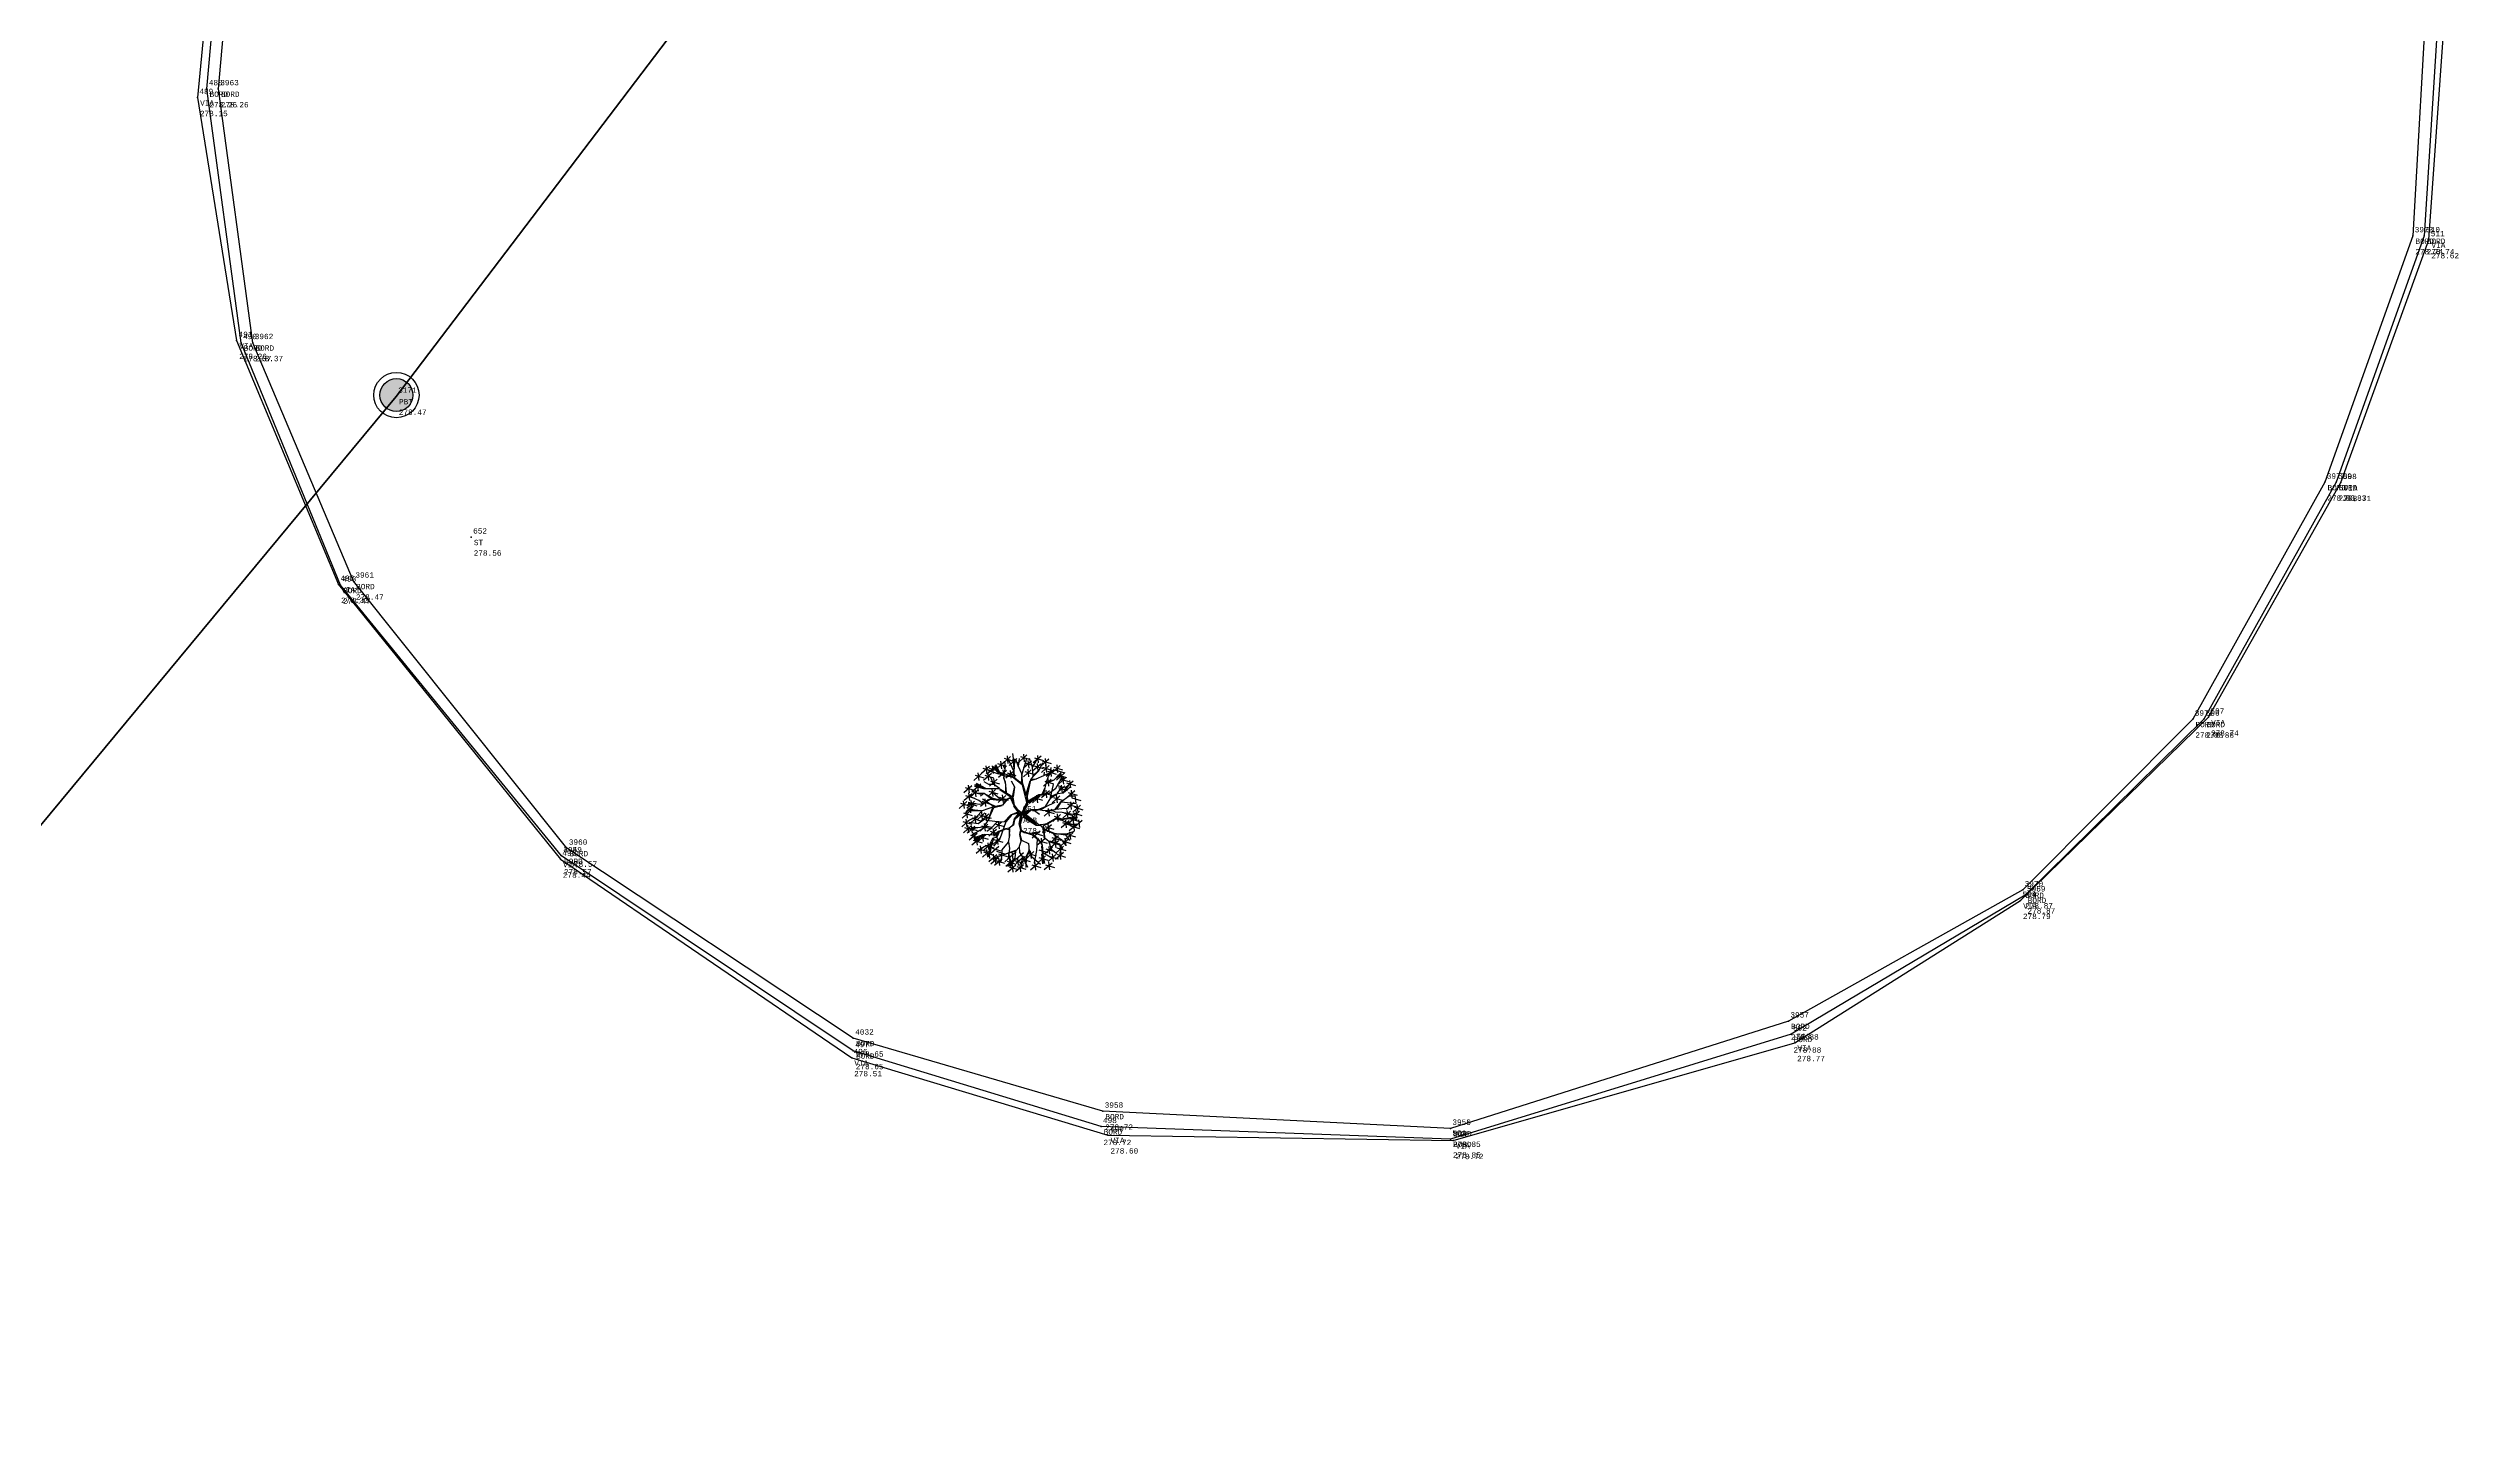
# Model space of a CAD drawing. Header units: metres. Extents: x 5050628 to 5051715, y 2427226 to 2427693.
# Drawn here: x 5050943.09 to 5050965.71, y 2427384.28 to 2427397.14 of the extents above; entities that cross this region are included whole.
import ezdxf
from ezdxf.enums import TextEntityAlignment as Align

# ---------------------------------------------------------------- set-up
doc = ezdxf.new("R2010")
doc.units = ezdxf.units.M
for name, color, linetype in [('ARBOLES', 3, 'Continuous'), ('Bordillo', 252, 'Continuous'), ('CVL_PUNTO', 2, 'Continuous'), ('CVL_PUNTO_COR', 2, 'Continuous'), ('CVL_PUNTO_NUM', 2, 'Continuous'), ('POSTE', 2, 'Continuous'), ('Vía', 40, 'Continuous')]:
    doc.layers.add(name, color=color, linetype=linetype)
doc.layers.add('Linea del alumbrado', color=2, linetype='Continuous', lineweight=100)
doc.layers.add('Poste Baja tension', color=30, linetype='Continuous', lineweight=100)
doc.styles.add('MONOTXT4', font='monotxt4.shx')

# ---------------------------------------------------------------- blocks, each defined once
blk = doc.blocks.new('ar-2')
at = {"layer": 'ARBOLES'}
for p, q in [((29.552, 112.413), (29.346, 112.23)), ((29.379, 112.368), (29.613, 112.296)), ((29.457, 112.43), (29.48, 112.23)), ((29.716, 112.36), (29.509, 112.177)), ((29.603, 112.491), (29.626, 112.29)), ((29.982, 112.455), (29.776, 112.272)), ((29.809, 112.411), (30.043, 112.339)), ((29.887, 112.473), (29.91, 112.272)), ((30.353, 112.423), (30.146, 112.24)), ((30.18, 112.379), (30.413, 112.306)), ((30.257, 112.441), (30.28, 112.24)), ((30.555, 112.339), (30.348, 112.155)), ((30.459, 112.356), (30.482, 112.155)), ((28.786, 111.965), (28.579, 111.782)), ((28.613, 111.92), (28.846, 111.848)), ((28.669, 111.7), (28.692, 111.499)), ((28.69, 111.982), (28.714, 111.782)), ((28.994, 112.147), (28.788, 111.964)), ((28.821, 112.102), (29.055, 112.03)), ((29.043, 111.964), (28.837, 111.781)), ((28.87, 111.919), (29.104, 111.847)), ((28.899, 112.164), (28.922, 111.964)), ((28.948, 111.981), (28.971, 111.781)), ((29.159, 112.15), (28.953, 111.966)), ((29.24, 111.943), (28.972, 112.031)), ((28.986, 112.105), (29.22, 112.033)), ((29.198, 111.809), (28.992, 111.626)), ((29.025, 111.764), (29.259, 111.692)), ((29.064, 112.167), (29.087, 111.966)), ((29.103, 111.827), (29.126, 111.626)), ((29.381, 112.272), (29.175, 112.089)), ((29.208, 112.227), (29.442, 112.155)), ((29.442, 112.04), (29.235, 111.857)), ((29.269, 111.995), (29.502, 111.923)), ((29.286, 112.289), (29.309, 112.089)), ((29.401, 112.088), (29.364, 112.162)), ((29.632, 112.027), (29.426, 111.844)), ((29.459, 111.982), (29.692, 111.91)), ((29.537, 112.044), (29.56, 111.844)), ((29.543, 112.315), (29.776, 112.243)), ((30.096, 112.061), (29.889, 111.878)), ((30.099, 112.288), (29.893, 112.105)), ((29.923, 112.016), (30.156, 111.944)), ((29.926, 112.243), (30.16, 112.171)), ((30, 112.078), (30.023, 111.878)), ((30.004, 112.305), (30.027, 112.105)), ((30.344, 112.212), (30.137, 112.029)), ((30.171, 112.168), (30.404, 112.095)), ((30.248, 112.23), (30.271, 112.029)), ((30.566, 112.171), (30.36, 111.988)), ((30.382, 112.294), (30.615, 112.222)), ((30.393, 112.127), (30.627, 112.054)), ((30.434, 111.919), (30.446, 112)), ((30.449, 111.764), (30.683, 111.692)), ((30.471, 112.189), (30.494, 111.988)), ((30.694, 112.066), (30.488, 111.883)), ((30.521, 112.021), (30.755, 111.949)), ((30.527, 111.827), (30.55, 111.626)), ((30.599, 112.083), (30.622, 111.883)), ((30.86, 112.173), (30.654, 111.99)), ((30.687, 112.129), (30.921, 112.056)), ((30.743, 112.051), (30.977, 111.979)), ((30.963, 111.971), (30.756, 111.788)), ((30.765, 112.191), (30.788, 111.99)), ((30.79, 111.926), (31.023, 111.854)), ((31.017, 111.865), (30.81, 111.682)), ((30.844, 111.82), (31.077, 111.748)), ((30.857, 111.782), (30.956, 111.857)), ((30.867, 111.988), (30.89, 111.788)), ((30.921, 111.882), (30.945, 111.682)), ((31.2, 111.764), (30.994, 111.581)), ((31.027, 111.72), (31.261, 111.648)), ((31.105, 111.782), (31.128, 111.581)), ((28.4, 111.227), (28.194, 111.044)), ((28.227, 111.182), (28.46, 111.11)), ((28.305, 111.244), (28.328, 111.044)), ((28.528, 111.641), (28.322, 111.457)), ((28.536, 111.431), (28.33, 111.248)), ((28.355, 111.596), (28.589, 111.524)), ((28.363, 111.387), (28.597, 111.315)), ((28.569, 111.108), (28.363, 110.925)), ((28.603, 111.231), (28.396, 111.048)), ((28.43, 111.186), (28.663, 111.114)), ((28.433, 111.658), (28.456, 111.457)), ((28.441, 111.449), (28.464, 111.248)), ((28.474, 111.126), (28.497, 110.925)), ((28.703, 111.533), (28.497, 111.35)), ((28.507, 111.248), (28.53, 111.048)), ((28.68, 111.44), (28.53, 111.502)), ((28.764, 111.682), (28.558, 111.499)), ((28.608, 111.55), (28.631, 111.35)), ((28.964, 111.276), (28.758, 111.092)), ((28.869, 111.293), (28.892, 111.092)), ((29.153, 111.542), (28.947, 111.359)), ((28.98, 111.498), (29.214, 111.426)), ((29.058, 111.56), (29.081, 111.359)), ((29.29, 111.272), (29.084, 111.452)), ((29.426, 111.381), (29.22, 111.198)), ((29.253, 111.336), (29.486, 111.264)), ((29.331, 111.398), (29.354, 111.198)), ((30.16, 111.33), (30.393, 111.258)), ((30.237, 111.392), (30.26, 111.192)), ((30.572, 111.509), (30.366, 111.326)), ((30.399, 111.465), (30.632, 111.392)), ((30.477, 111.527), (30.5, 111.326)), ((30.603, 111.328), (30.677, 111.671)), ((30.85, 111.375), (30.644, 111.192)), ((30.677, 111.33), (30.911, 111.258)), ((30.755, 111.392), (30.778, 111.192)), ((30.808, 111.591), (31.042, 111.519)), ((31.222, 111.198), (31.016, 111.015)), ((31.239, 111.509), (31.033, 111.326)), ((31.049, 111.153), (31.283, 111.081)), ((31.066, 111.465), (31.3, 111.392)), ((31.094, 111.372), (31.231, 111.378)), ((31.127, 111.215), (31.15, 111.015)), ((31.144, 111.527), (31.167, 111.326)), ((31.164, 111.32), (31.398, 111.248)), ((31.394, 111.125), (31.188, 110.942)), ((31.221, 111.081), (31.455, 111.009)), ((31.242, 111.382), (31.265, 111.182)), ((31.299, 111.143), (31.322, 110.942)), ((28.468, 110.742), (28.262, 110.559)), ((28.48, 110.97), (28.274, 110.787)), ((28.295, 110.697), (28.529, 110.625)), ((28.307, 110.925), (28.541, 110.853)), ((28.513, 110.584), (28.307, 110.401)), ((28.34, 110.539), (28.574, 110.467)), ((28.373, 110.759), (28.396, 110.559)), ((28.385, 110.987), (28.408, 110.787)), ((28.608, 110.578), (28.402, 110.395)), ((28.418, 110.601), (28.441, 110.401)), ((28.435, 110.533), (28.669, 110.461)), ((28.699, 110.836), (28.493, 110.653)), ((28.513, 110.595), (28.536, 110.395)), ((28.526, 110.791), (28.759, 110.719)), ((28.604, 110.853), (28.627, 110.653)), ((28.875, 110.925), (28.669, 110.742)), ((28.702, 110.88), (28.936, 110.808)), ((28.953, 110.629), (28.747, 110.446)), ((28.98, 110.902), (28.774, 110.719)), ((28.78, 110.942), (28.803, 110.742)), ((28.78, 110.585), (29.013, 110.513)), ((28.807, 110.857), (29.041, 110.785)), ((28.858, 110.647), (28.881, 110.446)), ((28.885, 110.919), (28.908, 110.719)), ((29.183, 110.491), (28.977, 110.308)), ((29.01, 110.446), (29.243, 110.374)), ((29.088, 110.508), (29.111, 110.308)), ((29.32, 110.686), (29.114, 110.503)), ((29.147, 110.641), (29.381, 110.569)), ((29.225, 110.703), (29.248, 110.503)), ((30.328, 110.446), (30.122, 110.263)), ((30.627, 110.614), (30.421, 110.43)), ((30.638, 111.025), (30.432, 110.841)), ((30.454, 110.569), (30.687, 110.497)), ((30.465, 110.98), (30.699, 110.908)), ((30.532, 110.631), (30.555, 110.43)), ((30.543, 111.042), (30.566, 110.841)), ((30.868, 110.88), (30.662, 110.697)), ((30.773, 110.897), (30.796, 110.697)), ((31.089, 110.713), (30.883, 110.53)), ((30.916, 110.668), (31.15, 110.596)), ((31.128, 110.97), (30.922, 110.787)), ((30.994, 110.73), (31.017, 110.53)), ((31.033, 110.987), (31.056, 110.787)), ((31.276, 110.82), (31.07, 110.637)), ((31.301, 110.632), (31.094, 110.449)), ((31.103, 110.776), (31.336, 110.704)), ((31.105, 110.425), (31.128, 110.224)), ((31.128, 110.587), (31.361, 110.515)), ((31.368, 110.97), (31.162, 110.787)), ((31.181, 110.838), (31.204, 110.637)), ((31.195, 110.925), (31.428, 110.853)), ((31.205, 110.649), (31.228, 110.449)), ((31.433, 110.725), (31.227, 110.542)), ((31.273, 110.987), (31.296, 110.787)), ((31.338, 110.742), (31.361, 110.542)), ((28.669, 110.386), (28.463, 110.203)), ((28.738, 110.254), (28.532, 110.071)), ((28.565, 110.21), (28.798, 110.138)), ((28.574, 110.403), (28.597, 110.203)), ((28.848, 110.035), (28.641, 109.852)), ((28.643, 110.272), (28.666, 110.071)), ((28.675, 109.99), (28.908, 109.918)), ((28.897, 110.351), (28.69, 110.168)), ((28.724, 110.306), (28.957, 110.234)), ((28.752, 110.053), (28.776, 109.852)), ((28.801, 110.368), (28.825, 110.168)), ((29.013, 109.94), (28.807, 109.757)), ((28.84, 109.895), (29.074, 109.823)), ((29.048, 110.123), (28.842, 109.94)), ((28.875, 110.078), (29.109, 110.006)), ((28.918, 109.957), (28.941, 109.757)), ((28.953, 110.14), (28.976, 109.94)), ((28.974, 109.92), (28.997, 109.72)), ((29.186, 109.821), (28.979, 109.638)), ((29.237, 110.04), (29.031, 109.856)), ((29.064, 109.995), (29.297, 109.923)), ((29.09, 109.838), (29.113, 109.638)), ((29.113, 110.228), (29.346, 110.156)), ((29.181, 109.913), (29.414, 109.841)), ((29.23, 109.845), (29.463, 109.773)), ((29.603, 109.817), (29.397, 109.634)), ((29.508, 109.835), (29.531, 109.634)), ((29.581, 109.897), (29.605, 109.696)), ((29.887, 109.874), (29.681, 109.691)), ((30.165, 109.907), (29.959, 109.724)), ((29.992, 109.862), (30.226, 109.79)), ((30.155, 110.402), (30.389, 110.329)), ((30.449, 110.246), (30.243, 110.063)), ((30.471, 109.796), (30.265, 109.613)), ((30.276, 110.201), (30.51, 110.129)), ((30.294, 109.956), (30.527, 109.884)), ((30.354, 110.263), (30.377, 110.063)), ((30.376, 109.813), (30.399, 109.613)), ((30.65, 110.024), (30.444, 109.841)), ((30.477, 109.979), (30.71, 109.907)), ((30.743, 109.829), (30.537, 109.646)), ((30.555, 110.041), (30.578, 109.841)), ((30.57, 109.784), (30.804, 109.712)), ((30.811, 110.324), (30.605, 110.14)), ((30.811, 110.191), (30.605, 110.008)), ((30.638, 110.279), (30.872, 110.207)), ((30.648, 109.846), (30.671, 109.646)), ((30.716, 110.341), (30.739, 110.14)), ((30.716, 110.208), (30.739, 110.008)), ((30.94, 109.879), (30.733, 109.696)), ((30.944, 110.051), (30.738, 109.868)), ((30.767, 109.835), (31, 109.763)), ((30.771, 110.006), (31.004, 109.934)), ((30.844, 109.897), (30.867, 109.696)), ((30.849, 110.068), (30.872, 109.868)), ((31.078, 110.24), (30.872, 110.057)), ((30.883, 110.226), (31.007, 110.065)), ((30.905, 110.195), (31.138, 110.123)), ((30.983, 110.257), (31.006, 110.057)), ((31.2, 110.407), (30.994, 110.224)), ((29.235, 109.753), (29.028, 109.57)), ((29.331, 109.718), (29.124, 109.535)), ((29.139, 109.77), (29.162, 109.57)), ((29.158, 109.673), (29.391, 109.601)), ((29.235, 109.735), (29.259, 109.535)), ((29.459, 109.65), (29.692, 109.578)), ((29.684, 109.547), (29.478, 109.364)), ((29.511, 109.502), (29.745, 109.43)), ((29.514, 109.523), (29.632, 109.679)), ((29.537, 109.712), (29.56, 109.512)), ((29.589, 109.564), (29.612, 109.364)), ((29.654, 109.673), (29.887, 109.601)), ((29.887, 109.556), (29.681, 109.373)), ((29.904, 109.773), (29.698, 109.59)), ((29.714, 109.512), (29.948, 109.44)), ((29.731, 109.735), (29.754, 109.535)), ((29.792, 109.574), (29.815, 109.373)), ((30.01, 109.763), (29.803, 109.579)), ((29.869, 109.753), (29.831, 109.61)), ((29.831, 109.61), (29.85, 109.479)), ((29.837, 109.718), (30.07, 109.646)), ((29.914, 109.78), (29.938, 109.579)), ((30.282, 109.601), (30.076, 109.418)), ((30.109, 109.556), (30.343, 109.484)), ((30.167, 109.616), (30.211, 109.523)), ((30.187, 109.618), (30.21, 109.418)), ((30.298, 109.751), (30.532, 109.679)), ((30.645, 109.605), (30.439, 109.422)), ((30.472, 109.561), (30.706, 109.489)), ((30.55, 109.623), (30.573, 109.422))]:
    blk.add_line(p, q, dxfattribs=at)
at = {"layer": 'ARBOLES', "color": 27}
for p, q in [((29.638, 112.218), (29.619, 112.342)), ((29.62, 112.377), (29.643, 112.177)), ((29.638, 112.342), (29.65, 112.224)), ((29.644, 111.993), (29.662, 112.348)), ((29.756, 112.137), (29.688, 112.342)), ((29.762, 112.143), (29.787, 112.361)), ((29.855, 111.956), (29.974, 112.361)), ((30.129, 112.131), (30.048, 112.355)), ((28.978, 111.677), (28.853, 111.744)), ((29.041, 111.839), (28.91, 111.982)), ((29.102, 111.683), (29.041, 111.839)), ((29.245, 111.956), (29.091, 112.149)), ((29.115, 112.149), (29.24, 111.988)), ((29.24, 111.988), (29.14, 112.174)), ((29.277, 111.969), (29.158, 112.187)), ((29.383, 111.888), (29.245, 111.956)), ((29.383, 111.9), (29.277, 111.969)), ((29.346, 112.057), (29.369, 111.857)), ((29.37, 111.844), (29.414, 112.149)), ((29.42, 111.733), (29.37, 111.844)), ((29.37, 111.844), (29.42, 111.683)), ((29.494, 111.894), (29.383, 111.9)), ((29.588, 111.876), (29.383, 111.888)), ((29.414, 112.149), (29.395, 112.287)), ((29.439, 111.458), (29.42, 111.733)), ((29.619, 111.888), (29.494, 111.894)), ((29.638, 112.025), (29.5, 112.311)), ((29.662, 111.601), (29.576, 111.757)), ((29.862, 111.657), (29.588, 111.876)), ((29.619, 111.888), (29.644, 112.043)), ((29.644, 112.043), (29.638, 112.218)), ((29.638, 111.906), (29.644, 111.863)), ((29.669, 111.832), (29.644, 111.993)), ((29.881, 111.664), (29.669, 111.832)), ((29.849, 111.956), (29.762, 112.143)), ((29.837, 111.701), (29.855, 111.95)), ((29.874, 111.677), (29.849, 111.956)), ((29.961, 111.421), (30.067, 111.77)), ((29.998, 111.365), (30.08, 111.794)), ((30.08, 111.794), (30.142, 111.882)), ((30.086, 111.776), (30.223, 111.82)), ((30.104, 111.813), (30.229, 111.826)), ((30.142, 111.882), (30.129, 112.131)), ((30.136, 112.137), (30.229, 112.305)), ((30.142, 111.919), (30.297, 112.038)), ((30.147, 111.882), (30.297, 112.031)), ((30.223, 111.82), (30.428, 111.913)), ((30.297, 112.031), (30.396, 112.249)), ((30.622, 111.809), (30.416, 111.626)), ((30.428, 111.913), (30.739, 112.056)), ((30.446, 111.502), (30.491, 111.701)), ((30.484, 111.714), (30.546, 111.888)), ((30.491, 111.701), (30.701, 111.8)), ((30.502, 111.739), (30.695, 111.794)), ((30.546, 111.888), (30.595, 111.956)), ((30.595, 111.956), (30.621, 112.125)), ((30.701, 111.8), (30.857, 111.963)), ((30.739, 111.577), (30.857, 111.782)), ((30.757, 111.863), (30.87, 111.943)), ((30.757, 111.85), (30.882, 111.919)), ((28.396, 111.064), (28.63, 110.991)), ((28.637, 111.16), (28.419, 111.135)), ((28.431, 111.16), (28.556, 111.166)), ((28.723, 111.148), (28.437, 111.198)), ((28.711, 111.253), (28.481, 111.359)), ((28.53, 111.488), (28.763, 111.416)), ((28.591, 111.638), (28.825, 111.565)), ((28.853, 111.558), (28.611, 111.664)), ((28.853, 111.564), (28.636, 111.67)), ((28.897, 111.564), (28.654, 111.695)), ((28.853, 111.44), (28.68, 111.44)), ((28.829, 111.166), (28.711, 111.253)), ((28.823, 111.166), (28.723, 111.148)), ((28.848, 111.434), (28.755, 111.366)), ((28.791, 111.231), (29.025, 111.159)), ((29.102, 111.085), (28.804, 110.979)), ((29.116, 111.085), (28.811, 111.284)), ((29.016, 111.278), (28.823, 111.166)), ((29.245, 111.558), (28.853, 111.558)), ((29.091, 111.303), (28.853, 111.44)), ((29.041, 111.297), (28.854, 111.434)), ((29.072, 111.067), (28.973, 110.799)), ((29.091, 111.677), (28.978, 111.677)), ((29.103, 111.06), (28.985, 110.805)), ((28.997, 111.173), (29.14, 111.098)), ((29.246, 111.253), (29.016, 111.278)), ((29.234, 111.272), (29.041, 111.297)), ((29.277, 111.259), (29.091, 111.303)), ((29.258, 111.564), (29.102, 111.683)), ((29.339, 111.129), (29.102, 111.085)), ((29.109, 111.067), (29.327, 111.116)), ((29.494, 111.409), (29.245, 111.558)), ((29.408, 111.26), (29.265, 111.26)), ((29.563, 111.334), (29.271, 111.534)), ((29.457, 111.285), (29.277, 111.259)), ((29.47, 111.285), (29.339, 111.129)), ((29.433, 111.278), (29.339, 111.129)), ((29.42, 111.683), (29.414, 111.471)), ((29.544, 111.334), (29.457, 111.285)), ((29.55, 111.309), (29.47, 111.285)), ((29.619, 111.328), (29.494, 111.409)), ((29.55, 111.309), (29.625, 111.135)), ((29.595, 111.266), (29.563, 111.334)), ((29.6, 111.352), (29.656, 111.595)), ((29.644, 111.11), (29.6, 111.322)), ((29.656, 111.129), (29.619, 111.328)), ((29.625, 111.346), (29.662, 111.601)), ((29.763, 110.923), (29.638, 111.098)), ((29.749, 110.967), (29.644, 111.11)), ((29.756, 110.992), (29.656, 111.129)), ((29.848, 110.918), (29.98, 111.197)), ((29.848, 110.918), (30.004, 111.179)), ((29.98, 111.197), (29.862, 111.657)), ((29.967, 111.378), (29.881, 111.664)), ((29.918, 110.992), (30.017, 111.16)), ((29.998, 111.352), (29.967, 111.378)), ((30.004, 111.179), (29.974, 111.346)), ((29.98, 111.384), (30.017, 111.534)), ((30.017, 111.179), (29.998, 111.352)), ((30.017, 111.246), (30.297, 111.409)), ((30.03, 111.209), (30.253, 111.359)), ((30.036, 111.179), (30.309, 111.396)), ((30.333, 111.375), (30.126, 111.192)), ((30.279, 111.017), (30.472, 111.091)), ((30.297, 111.409), (30.422, 111.421)), ((30.309, 111.396), (30.471, 111.409)), ((30.348, 111.017), (30.478, 111.091)), ((30.385, 111.421), (30.459, 111.59)), ((30.422, 111.421), (30.446, 111.502)), ((30.471, 111.409), (30.565, 111.446)), ((30.472, 111.091), (30.609, 111.322)), ((30.491, 111.091), (30.721, 111.21)), ((30.565, 111.446), (30.739, 111.577)), ((30.609, 111.322), (30.783, 111.434)), ((30.615, 111.366), (30.789, 111.44)), ((30.727, 111.017), (30.876, 111.216)), ((30.981, 111.635), (30.775, 111.452)), ((30.777, 111.036), (30.889, 111.229)), ((30.783, 111.648), (31.017, 111.576)), ((30.783, 111.434), (30.939, 111.453)), ((30.789, 111.434), (30.895, 111.621)), ((30.876, 111.216), (31.094, 111.372)), ((30.886, 111.653), (30.909, 111.452)), ((30.889, 111.216), (31.275, 111.173)), ((30.939, 111.453), (31.088, 111.652)), ((30.939, 111.453), (31.119, 111.614)), ((28.406, 110.992), (28.767, 110.98)), ((28.786, 110.98), (28.412, 111.011)), ((28.648, 110.817), (28.418, 110.705)), ((28.699, 110.637), (28.456, 110.675)), ((28.568, 110.525), (28.462, 110.5)), ((28.63, 110.525), (28.475, 110.482)), ((28.798, 110.5), (28.531, 110.339)), ((28.755, 110.538), (28.537, 110.532)), ((28.923, 110.563), (28.63, 110.525)), ((28.804, 110.979), (28.648, 110.817)), ((28.848, 110.743), (28.699, 110.637)), ((28.991, 110.793), (28.798, 110.5)), ((28.985, 110.805), (28.848, 110.743)), ((29.284, 110.681), (28.916, 110.724)), ((29.06, 110.538), (28.923, 110.563)), ((29.066, 110.532), (28.923, 110.438)), ((29.178, 110.669), (29.06, 110.538)), ((29.228, 110.432), (29.109, 110.339)), ((29.408, 110.693), (29.178, 110.669)), ((29.253, 110.426), (29.184, 110.282)), ((29.414, 110.507), (29.228, 110.432)), ((29.427, 110.494), (29.253, 110.426)), ((29.421, 110.687), (29.271, 110.245)), ((29.545, 110.868), (29.377, 110.693)), ((29.551, 110.861), (29.408, 110.693)), ((29.514, 110.519), (29.414, 110.507)), ((29.501, 110.482), (29.427, 110.494)), ((29.433, 110.693), (29.582, 110.868)), ((29.501, 110.519), (29.52, 110.332)), ((29.613, 110.612), (29.514, 110.525)), ((29.582, 110.575), (29.514, 110.519)), ((29.52, 110.307), (29.526, 110.513)), ((29.738, 110.942), (29.545, 110.868)), ((29.756, 110.917), (29.551, 110.861)), ((29.626, 110.6), (29.582, 110.575)), ((29.644, 110.774), (29.613, 110.612)), ((29.651, 110.743), (29.626, 110.6)), ((29.848, 110.918), (29.651, 110.743)), ((29.657, 110.768), (29.781, 110.936)), ((29.812, 110.923), (29.657, 110.768)), ((29.855, 110.917), (29.749, 110.967)), ((29.855, 110.917), (29.756, 110.992)), ((29.812, 110.874), (29.769, 110.625)), ((29.848, 110.918), (29.775, 110.612)), ((29.775, 110.612), (29.812, 110.457)), ((29.8, 110.45), (29.787, 110.357)), ((29.819, 110.432), (29.794, 110.364)), ((29.856, 110.812), (29.8, 110.618)), ((29.8, 110.618), (29.825, 110.469)), ((29.812, 110.457), (29.887, 110.413)), ((29.825, 110.469), (29.912, 110.426)), ((29.848, 110.918), (29.887, 110.811)), ((29.893, 110.954), (29.881, 110.917)), ((29.881, 110.917), (29.905, 110.817)), ((29.887, 110.811), (30.223, 110.599)), ((29.905, 110.817), (29.918, 110.917)), ((29.912, 110.426), (30.092, 110.37)), ((29.918, 110.936), (30.043, 111.017)), ((29.918, 110.917), (29.918, 110.992)), ((29.924, 110.911), (30.018, 110.986)), ((29.93, 110.898), (30.291, 110.618)), ((29.937, 110.805), (29.93, 110.867)), ((29.93, 110.867), (30.21, 110.655)), ((30.204, 110.631), (29.937, 110.805)), ((29.949, 110.886), (30.092, 111.005)), ((30.21, 110.655), (29.967, 110.811)), ((30.018, 110.986), (30.105, 111.017)), ((30.092, 111.005), (30.155, 111.005)), ((30.105, 111.017), (30.298, 111.017)), ((30.155, 111.005), (30.31, 110.892)), ((30.192, 110.986), (30.323, 111.011)), ((30.291, 110.618), (30.204, 110.631)), ((30.223, 110.599), (30.341, 110.593)), ((30.298, 111.017), (30.422, 110.992)), ((30.309, 110.618), (30.372, 110.618)), ((30.341, 110.593), (30.422, 110.493)), ((30.372, 110.618), (30.502, 110.649)), ((30.403, 110.581), (30.446, 110.493)), ((30.409, 110.581), (30.534, 110.643)), ((30.416, 110.488), (30.428, 110.282)), ((30.422, 110.992), (30.727, 111.017)), ((30.422, 110.493), (30.701, 110.369)), ((30.453, 110.282), (30.435, 110.482)), ((30.446, 110.493), (30.695, 110.388)), ((30.502, 110.649), (30.739, 110.787)), ((30.528, 110.992), (30.659, 110.986)), ((30.534, 110.643), (30.733, 110.768)), ((30.628, 111.005), (30.721, 110.955)), ((30.695, 110.835), (30.928, 110.763)), ((30.721, 110.955), (30.908, 110.942)), ((30.733, 110.768), (30.9, 110.737)), ((30.739, 110.787), (30.882, 110.755)), ((30.746, 111.023), (30.976, 111.048)), ((30.882, 110.755), (31.199, 110.787)), ((30.9, 110.737), (31.156, 110.631)), ((31.138, 110.612), (30.907, 110.724)), ((30.908, 110.942), (31.293, 110.874)), ((31.181, 110.811), (30.919, 110.761)), ((30.955, 110.925), (31.189, 110.853)), ((30.976, 111.048), (31.063, 111.042)), ((31.019, 110.376), (31.231, 110.443)), ((31.249, 110.581), (31.138, 110.612)), ((31.261, 110.599), (31.144, 110.625)), ((31.156, 110.631), (31.274, 110.625)), ((31.298, 110.798), (31.181, 110.811)), ((31.199, 110.787), (31.293, 110.755)), ((31.298, 110.78), (31.224, 110.792)), ((28.496, 110.341), (28.729, 110.269)), ((28.86, 110.357), (28.58, 110.27)), ((28.705, 110.282), (28.58, 110.257)), ((28.599, 110.233), (28.705, 110.282)), ((28.612, 110.208), (28.842, 110.345)), ((28.991, 110.096), (28.755, 109.984)), ((29.109, 110.339), (28.86, 110.357)), ((29.035, 110.158), (28.96, 109.791)), ((29.091, 110.245), (28.973, 109.766)), ((29.078, 110.251), (28.991, 110.096)), ((29.184, 110.282), (29.078, 110.251)), ((29.286, 110.273), (29.08, 110.09)), ((29.271, 110.245), (29.103, 110.052)), ((29.122, 110.332), (29.228, 110.407)), ((29.228, 110.407), (29.165, 110.282)), ((29.191, 110.29), (29.214, 110.09)), ((29.676, 109.915), (29.215, 109.772)), ((29.246, 109.784), (29.713, 109.952)), ((29.321, 109.952), (29.302, 109.679)), ((29.489, 110.152), (29.321, 109.952)), ((29.677, 109.879), (29.47, 109.696)), ((29.52, 110.332), (29.489, 110.152)), ((29.52, 109.984), (29.489, 109.753)), ((29.495, 110.164), (29.52, 109.984)), ((29.682, 109.915), (29.663, 109.729)), ((29.781, 110.027), (29.682, 109.915)), ((29.831, 110.195), (29.775, 110.04)), ((29.775, 110.04), (29.787, 109.884)), ((29.787, 110.357), (29.819, 110.183)), ((29.787, 109.884), (29.869, 109.753)), ((29.794, 110.364), (29.837, 110.208)), ((29.837, 110.208), (30.018, 110.12)), ((29.887, 110.413), (30.124, 110.345)), ((30.024, 109.909), (29.955, 109.76)), ((30.043, 109.915), (29.962, 109.747)), ((30.018, 110.12), (30.043, 109.915)), ((30.03, 109.965), (30.024, 109.909)), ((30.043, 109.915), (30.099, 109.772)), ((30.285, 110.413), (30.055, 110.382)), ((30.07, 109.924), (30.093, 109.724)), ((30.124, 110.37), (30.254, 110.264)), ((30.124, 110.345), (30.248, 110.245)), ((30.13, 110.37), (30.285, 110.413)), ((30.235, 109.934), (30.167, 109.616)), ((30.248, 110.245), (30.235, 109.934)), ((30.26, 110.257), (30.379, 110.071)), ((30.366, 110.046), (30.379, 109.853)), ((30.397, 109.585), (30.372, 109.841)), ((30.379, 110.071), (30.397, 109.884)), ((30.379, 109.853), (30.422, 109.592)), ((30.391, 109.884), (30.441, 109.592)), ((30.397, 109.884), (30.652, 109.735)), ((30.428, 110.282), (30.546, 110.189)), ((30.546, 110.189), (30.615, 109.971)), ((30.565, 110.171), (30.814, 110.102)), ((30.578, 110.189), (30.827, 110.108)), ((30.615, 109.971), (30.771, 109.853)), ((30.638, 110.146), (30.872, 110.074)), ((30.683, 110.364), (30.883, 110.226)), ((30.695, 110.388), (31, 110.35)), ((30.701, 110.369), (31.019, 110.376)), ((30.827, 110.108), (30.914, 109.977)), ((31, 110.35), (31.099, 110.195)), ((31.027, 110.363), (31.261, 110.29)), ((29.215, 109.772), (29.085, 109.691)), ((29.302, 109.679), (29.259, 109.616)), ((29.632, 109.695), (29.426, 109.512)), ((29.663, 109.729), (29.47, 109.517)), ((29.663, 109.722), (29.539, 109.511)), ((29.875, 109.753), (29.999, 109.492)), ((29.962, 109.747), (29.955, 109.486)), ((30.099, 109.772), (30.335, 109.573))]:
    blk.add_line(p, q, dxfattribs=at)
blk = doc.blocks.new('POSTE')
at = {"layer": 'POSTE'}
h = blk.add_hatch(color=30, dxfattribs=at)
edge = h.paths.add_edge_path()
edge.add_arc((992.964, 972.38), 0.558, 0, 360)
at = {"layer": 'POSTE', "color": 30}
for radius in [0.768, 0.558]:
    blk.add_circle((992.964, 972.38, 192.936), radius, dxfattribs=at)
blk = doc.blocks.new('A$Cd4a49434')
at = {"layer": 'POSTE', "xscale": 0.6787685145199105, "yscale": 0.6787685145199105, "zscale": 0.6787685145199105, "rotation": 349.84833}
blk.add_blockref('POSTE', (-779.251, -530.372, 158.248), dxfattribs=at)

msp = doc.modelspace()

# ---------------------------------------------------------------- linework, layer by layer
at = {"layer": 'Bordillo'}
for points in [[(5050945.816, 2427392.132, 278.935), (5050944.889, 2427394.395, 278.838), (5050944.569, 2427396.764, 278.723), (5050944.872, 2427400.17, 278.529), (5050946.287, 2427403.313, 278.37), (5050949, 2427406.034, 278.409), (5050952.848, 2427407.612, 278.571), (5050956.116, 2427407.71, 278.688), (5050959.171, 2427406.87, 278.737), (5050961.904, 2427405.152, 278.887), (5050963.581, 2427403.288, 278.993), (5050964.997, 2427400.232, 279.071), (5050965.419, 2427397.864, 279.127), (5050965.263, 2427395.392, 279.207), (5050964.441, 2427393.092, 279.292), (5050963.206, 2427390.881, 279.342), (5050961.538, 2427389.24, 279.341), (5050959.354, 2427387.942, 279.351), (5050956.175, 2427386.962, 279.316), (5050952.914, 2427387.079, 279.189), (5050950.602, 2427387.787, 279.12), (5050947.878, 2427389.605, 279.041), (5050945.816, 2427392.132, 278.935)], [(5050950.602, 2427387.904, 279.12), (5050947.929, 2427389.676, 279.041), (5050945.938, 2427392.169, 278.935), (5050944.999, 2427394.395, 278.838), (5050944.677, 2427396.764, 278.723), (5050944.979, 2427400.17, 278.529), (5050946.372, 2427403.313, 278.37), (5050949, 2427405.928, 278.409), (5050952.848, 2427407.5, 278.571), (5050956.116, 2427407.599, 278.688), (5050959.171, 2427406.753, 278.737), (5050961.796, 2427405.152, 278.887), (5050963.462, 2427403.288, 278.993), (5050964.884, 2427400.232, 279.071), (5050965.297, 2427397.864, 279.127), (5050965.157, 2427395.392, 279.207), (5050964.337, 2427393.092, 279.292), (5050963.104, 2427390.881, 279.342), (5050961.517, 2427389.288, 279.341), (5050959.33, 2427388.064, 279.351), (5050956.175, 2427387.062, 279.316), (5050952.93, 2427387.222, 279.189), (5050950.602, 2427387.904, 279.12)]]:
    msp.add_polyline3d(points, dxfattribs=at)
at = {"layer": 'CVL_PUNTO', "color": 4}
for p in [(5050944.481, 2427396.682, 278.614), (5050944.481, 2427396.682, 278.614), (5050944.569, 2427396.764, 278.723), (5050944.569, 2427396.764, 278.723), (5050944.676, 2427396.764, 278.723), (5050944.676, 2427396.764, 278.723), (5050965.157, 2427395.392, 279.207), (5050965.157, 2427395.392, 279.207), (5050965.263, 2427395.392, 279.207), (5050965.263, 2427395.392, 279.207), (5050965.306, 2427395.355, 279.087), (5050965.306, 2427395.355, 279.087), (5050944.847, 2427394.415, 278.726), (5050944.847, 2427394.415, 278.726), (5050944.889, 2427394.395, 278.838), (5050944.889, 2427394.395, 278.838), (5050944.998, 2427394.395, 278.838), (5050944.998, 2427394.395, 278.838), (5050946.337, 2427393.894, 278.932), (5050946.337, 2427393.894, 278.932), (5050964.336, 2427393.092, 279.292), (5050964.336, 2427393.092, 279.292), (5050964.441, 2427393.092, 279.292), (5050964.441, 2427393.092, 279.292), (5050964.486, 2427393.089, 279.172), (5050964.486, 2427393.089, 279.172), (5050947.036, 2427392.58, 279.031), (5050947.036, 2427392.58, 279.031), (5050945.798, 2427392.139, 278.799), (5050945.798, 2427392.139, 278.799), (5050945.816, 2427392.132, 278.935), (5050945.816, 2427392.132, 278.935), (5050945.937, 2427392.169, 278.935), (5050945.937, 2427392.169, 278.935), (5050963.104, 2427390.881, 279.342), (5050963.104, 2427390.881, 279.342), (5050963.206, 2427390.881, 279.342), (5050963.206, 2427390.881, 279.342), (5050963.25, 2427390.899, 279.203), (5050963.25, 2427390.899, 279.203), (5050952.163, 2427389.988, 279.306), (5050952.163, 2427389.988, 279.306), (5050947.929, 2427389.676, 279.041), (5050947.929, 2427389.676, 279.041), (5050947.868, 2427389.574, 278.908), (5050947.868, 2427389.574, 278.908), (5050947.878, 2427389.605, 279.041), (5050947.878, 2427389.605, 279.041), (5050947.878, 2427389.605, 279.041), (5050947.878, 2427389.605, 279.041), (5050961.495, 2427389.189, 279.254), (5050961.495, 2427389.189, 279.254), (5050961.516, 2427389.288, 279.341), (5050961.516, 2427389.288, 279.341), (5050961.538, 2427389.24, 279.341), (5050961.538, 2427389.24, 279.341), (5050961.538, 2427389.24, 279.341), (5050961.538, 2427389.24, 279.341), (5050959.33, 2427388.064, 279.351), (5050959.33, 2427388.064, 279.351), (5050950.602, 2427387.904, 279.12), (5050950.602, 2427387.904, 279.12), (5050959.354, 2427387.942, 279.351), (5050959.354, 2427387.942, 279.351), (5050959.388, 2427387.862, 279.236), (5050959.388, 2427387.862, 279.236), (5050950.587, 2427387.721, 278.974), (5050950.587, 2427387.721, 278.974), (5050950.602, 2427387.787, 279.12), (5050950.602, 2427387.787, 279.12), (5050952.93, 2427387.222, 279.189), (5050952.93, 2427387.222, 279.189), (5050952.914, 2427387.079, 279.189), (5050952.914, 2427387.079, 279.189), (5050952.979, 2427387, 279.07), (5050952.979, 2427387, 279.07), (5050956.175, 2427387.062, 279.316), (5050956.175, 2427387.062, 279.316), (5050956.175, 2427387.062, 279.316), (5050956.175, 2427387.062, 279.316), (5050956.175, 2427386.962, 279.316), (5050956.175, 2427386.962, 279.316), (5050956.201, 2427386.948, 279.188), (5050956.201, 2427386.948, 279.188)]:
    msp.add_point(p, dxfattribs=at)
at = {"layer": 'Linea del alumbrado', "elevation": 280.041, "flags": 128}
msp.add_lwpolyline([(5050812.867, 2427369.13), (5050833.83, 2427364.636), (5050857.843, 2427361.544), (5050881.81, 2427356.327), (5050912.191, 2427365.497), (5050933.547, 2427378.473), (5050946.337, 2427393.894), (5050969.149, 2427423.924), (5050960.949, 2427448.329), (5050950.71, 2427470.945), (5050943.61, 2427492.233), (5050972.115, 2427500.722), (5051002.946, 2427500.291), (5051019.315, 2427467.545), (5051026.921, 2427424.142), (5051037.766, 2427401.092)], dxfattribs=at)
at = {"layer": 'Vía'}
msp.add_polyline3d([(5050946.269, 2427403.323, 278.25), (5050944.816, 2427400.189, 278.393), (5050944.481, 2427396.682, 278.614), (5050944.847, 2427394.415, 278.726), (5050945.798, 2427392.139, 278.799), (5050947.868, 2427389.574, 278.908), (5050950.587, 2427387.721, 278.974), (5050952.979, 2427387, 279.07), (5050956.201, 2427386.948, 279.188), (5050959.388, 2427387.862, 279.236), (5050961.495, 2427389.189, 279.254), (5050963.25, 2427390.899, 279.203), (5050964.486, 2427393.089, 279.172), (5050965.306, 2427395.355, 279.087), (5050965.484, 2427397.857, 279.009), (5050965.031, 2427400.299, 278.927), (5050963.684, 2427403.274, 278.859), (5050961.92, 2427405.161, 278.775), (5050959.228, 2427406.913, 278.673), (5050956.125, 2427407.786, 278.588), (5050952.754, 2427407.639, 278.47), (5050948.96, 2427406.07, 278.278), (5050946.269, 2427403.323, 278.25)], dxfattribs=at)

# ---------------------------------------------------------------- block references
at = {"layer": 'ARBOLES', "lineweight": 0, "xscale": 0.3543167345633265, "yscale": 0.3543167345633265, "zscale": 0.3543167345633265}
msp.add_blockref('ar-2', (5050941.6, 2427350.704, 279.306), dxfattribs=at)
at = {"layer": 'Poste Baja tension', "xscale": 0.4053535161564476, "yscale": 0.4053535161564476, "zscale": 0.4053535161564476, "rotation": 359.587882972625}
msp.add_blockref('A$Cd4a49434', (5050946.125, 2427393.696, 162.912), dxfattribs=at)

# ---------------------------------------------------------------- texts
at = {"layer": 'CVL_PUNTO_COR', "color": 4, "style": 'MONOTXT4'}
for s, p in [('278.26', (5050944.592, 2427396.641, 278.723)), ('278.26', (5050944.699, 2427396.641, 278.723)), ('278.15', (5050944.504, 2427396.559, 278.614)), ('278.74', (5050965.18, 2427395.269, 279.207)), ('278.74', (5050965.286, 2427395.269, 279.207)), ('278.62', (5050965.329, 2427395.232, 279.087)), ('278.26', (5050944.87, 2427394.292, 278.726)), ('278.37', (5050944.912, 2427394.272, 278.838)), ('278.37', (5050945.021, 2427394.272, 278.838)), ('278.47', (5050946.36, 2427393.771, 278.932)), ('278.83', (5050964.359, 2427392.969, 279.292)), ('278.83', (5050964.464, 2427392.969, 279.292)), ('278.71', (5050964.509, 2427392.966, 279.172)), ('278.56', (5050947.059, 2427392.457, 279.031)), ('278.33', (5050945.821, 2427392.016, 278.799)), ('278.47', (5050945.839, 2427392.009, 278.935)), ('278.47', (5050945.96, 2427392.046, 278.935)), ('278.88', (5050963.127, 2427390.758, 279.342)), ('278.88', (5050963.229, 2427390.758, 279.342)), ('278.74', (5050963.273, 2427390.776, 279.203)), ('278.84', (5050952.186, 2427389.865, 279.306)), ('278.44', (5050947.891, 2427389.451, 278.908)), ('278.57', (5050947.901, 2427389.482, 279.041)), ('278.57', (5050947.901, 2427389.482, 279.041)), ('278.57', (5050947.952, 2427389.553, 279.041)), ('278.79', (5050961.518, 2427389.066, 279.254)), ('278.87', (5050961.539, 2427389.165, 279.341)), ('278.87', (5050961.561, 2427389.117, 279.341)), ('278.87', (5050961.561, 2427389.117, 279.341)), ('278.88', (5050959.353, 2427387.941, 279.351)), ('278.88', (5050959.377, 2427387.819, 279.351)), ('278.51', (5050950.61, 2427387.598, 278.974)), ('278.65', (5050950.625, 2427387.781, 279.12)), ('278.65', (5050950.625, 2427387.664, 279.12)), ('278.77', (5050959.411, 2427387.739, 279.236)), ('278.72', (5050952.937, 2427386.956, 279.189)), ('278.72', (5050952.953, 2427387.099, 279.189)), ('278.85', (5050956.198, 2427386.939, 279.316)), ('278.85', (5050956.198, 2427386.939, 279.316)), ('278.60', (5050953.002, 2427386.877, 279.07)), ('278.85', (5050956.198, 2427386.839, 279.316)), ('278.72', (5050956.224, 2427386.825, 279.188))]:
    msp.add_text(s, height=0.05, dxfattribs=at).set_placement(p, align=Align.TOP_LEFT)
at = {"layer": 'CVL_PUNTO_NUM', "color": 4, "style": 'MONOTXT4'}
for s, p in [('489', (5050944.499, 2427396.7, 278.614)), ('488', (5050944.587, 2427396.782, 278.723)), ('3963', (5050944.694, 2427396.782, 278.723)), ('3973', (5050965.175, 2427395.41, 279.207)), ('510', (5050965.281, 2427395.41, 279.207)), ('511', (5050965.324, 2427395.373, 279.087)), ('491', (5050944.865, 2427394.433, 278.726)), ('490', (5050944.907, 2427394.413, 278.838)), ('3962', (5050945.016, 2427394.413, 278.838)), ('3171', (5050946.355, 2427393.912, 278.932)), ('3972', (5050964.354, 2427393.11, 279.292)), ('509', (5050964.459, 2427393.11, 279.292)), ('508', (5050964.504, 2427393.107, 279.172)), ('652', (5050947.054, 2427392.598, 279.031)), ('492', (5050945.816, 2427392.157, 278.799)), ('493', (5050945.834, 2427392.15, 278.935)), ('3961', (5050945.955, 2427392.187, 278.935)), ('507', (5050963.268, 2427390.917, 279.203)), ('3971', (5050963.122, 2427390.899, 279.342)), ('506', (5050963.224, 2427390.899, 279.342)), ('651', (5050952.181, 2427390.006, 279.306)), ('495', (5050947.886, 2427389.592, 278.908)), ('494', (5050947.896, 2427389.623, 279.041)), ('3959', (5050947.896, 2427389.623, 279.041)), ('3960', (5050947.947, 2427389.694, 279.041)), ('504', (5050961.513, 2427389.207, 279.254)), ('3970', (5050961.534, 2427389.306, 279.341)), ('505', (5050961.556, 2427389.258, 279.341)), ('3969', (5050961.556, 2427389.258, 279.341)), ('3957', (5050959.348, 2427388.082, 279.351)), ('4032', (5050950.62, 2427387.922, 279.12)), ('497', (5050950.62, 2427387.805, 279.12)), ('502', (5050959.372, 2427387.96, 279.351)), ('503', (5050959.406, 2427387.88, 279.236)), ('496', (5050950.605, 2427387.739, 278.974)), ('498', (5050952.932, 2427387.097, 279.189)), ('3958', (5050952.948, 2427387.24, 279.189)), ('3955', (5050956.193, 2427387.08, 279.316)), ('3956', (5050956.193, 2427387.08, 279.316)), ('499', (5050952.997, 2427387.018, 279.07)), ('501', (5050956.193, 2427386.98, 279.316)), ('500', (5050956.219, 2427386.966, 279.188))]:
    msp.add_text(s, height=0.05, dxfattribs=at).set_placement(p, align=Align.BOTTOM_LEFT)
for s, p in [('VIA', (5050944.506, 2427396.657, 278.614)), ('BORD', (5050944.594, 2427396.739, 278.723)), ('BORD', (5050944.701, 2427396.739, 278.723)), ('BORD', (5050965.182, 2427395.367, 279.207)), ('BORD', (5050965.288, 2427395.367, 279.207)), ('VIA', (5050965.331, 2427395.33, 279.087)), ('VIA', (5050944.872, 2427394.39, 278.726)), ('BORD', (5050944.914, 2427394.37, 278.838)), ('BORD', (5050945.023, 2427394.37, 278.838)), ('PBT', (5050946.362, 2427393.869, 278.932)), ('BORD', (5050964.361, 2427393.067, 279.292)), ('BORD', (5050964.466, 2427393.067, 279.292)), ('VIA', (5050964.511, 2427393.064, 279.172)), ('ST', (5050947.061, 2427392.555, 279.031)), ('VIA', (5050945.823, 2427392.114, 278.799)), ('BORD', (5050945.962, 2427392.144, 278.935)), ('BORD', (5050945.841, 2427392.107, 278.935)), ('BORD', (5050963.129, 2427390.856, 279.342)), ('BORD', (5050963.231, 2427390.856, 279.342)), ('VIA', (5050963.275, 2427390.874, 279.203)), ('ARB', (5050952.188, 2427389.963, 279.306)), ('BORD', (5050947.954, 2427389.651, 279.041)), ('VIA', (5050947.893, 2427389.549, 278.908)), ('BORD', (5050947.903, 2427389.58, 279.041)), ('BORD', (5050947.903, 2427389.58, 279.041)), ('BORD', (5050961.541, 2427389.263, 279.341)), ('BORD', (5050961.563, 2427389.215, 279.341)), ('BORD', (5050961.563, 2427389.215, 279.341)), ('VIA', (5050961.52, 2427389.164, 279.254)), ('BORD', (5050950.627, 2427387.879, 279.12)), ('BORD', (5050959.355, 2427388.039, 279.351)), ('BORD', (5050959.379, 2427387.917, 279.351)), ('VIA', (5050959.413, 2427387.837, 279.236)), ('VIA', (5050950.612, 2427387.696, 278.974)), ('BORD', (5050950.627, 2427387.762, 279.12)), ('BORD', (5050952.955, 2427387.197, 279.189)), ('BORD', (5050952.939, 2427387.054, 279.189)), ('VIA', (5050953.004, 2427386.975, 279.07)), ('BORD', (5050956.2, 2427387.037, 279.316)), ('BORD', (5050956.2, 2427387.037, 279.316)), ('BORD', (5050956.2, 2427386.937, 279.316)), ('VIA', (5050956.226, 2427386.923, 279.188))]:
    msp.add_text(s, height=0.05, dxfattribs=at).set_placement(p, align=Align.TOP_LEFT)

doc.saveas('drawing.dxf')
